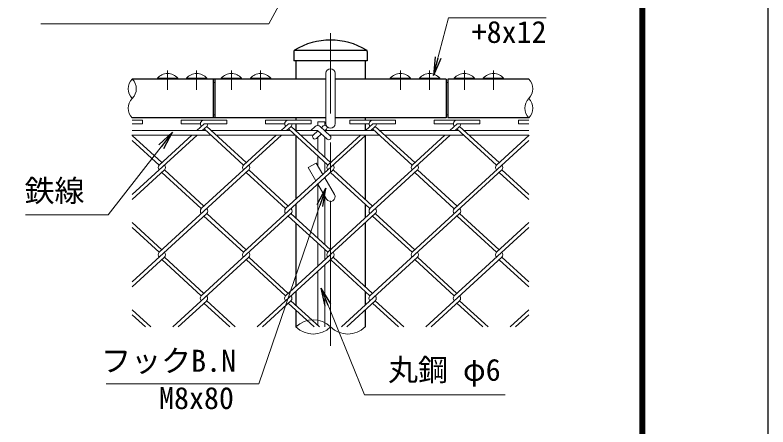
# Model space of a CAD drawing. Units: millimetres, scale not verified. Extents: x -4200 to 4200, y -2970 to 2970.
# Drawn here: x 2554 to 4200, y -1065 to -165 of the extents above; entities that cross this region are included whole.
import ezdxf
from ezdxf.enums import TextEntityAlignment as Align

# ---------------------------------------------------------------- set-up
doc = ezdxf.new("R2010")
doc.units = ezdxf.units.MM
doc.header["$LTSCALE"] = 10
doc.linetypes.add('USER1', pattern=[50.8, 31.75, -6.35, 6.35, -6.35])
for name, color, linetype, lineweight in [('0-0_D-STR1', 1, 'Continuous', 25), ('0-1_D-STR3', 3, 'Continuous', 13), ('0-2_D-BMK', 2, 'USER1', 13), ('0-3_D-STR-DIM', 7, 'Continuous', 13), ('0-A_D-STR-TXT', 7, 'Continuous', 13), ('0-B_D-STR2', 7, 'Continuous', 13), ('0-C_D-TTL', 7, 'Continuous', 25)]:
    doc.layers.add(name, color=color, linetype=linetype, lineweight=lineweight)
doc.layers.add('0-4_0', color=7, linetype='Continuous')
doc.styles.add('ＭＳ ゴシック', font='')
doc.styles.get('ＭＳ ゴシック').set_extended_font_data('MS Gothic')

# ---------------------------------------------------------------- blocks, each defined once
blk = doc.blocks.new('_Open')
at = {"layer": '0-4_0'}
blk.add_line((-10, 1.667), (0, 0), dxfattribs=at)
blk.add_lwpolyline([(-10, -1.667), (0, 0), (-10, 0)], dxfattribs=at)

msp = doc.modelspace()

# ---------------------------------------------------------------- linework, layer by layer
at = {"layer": '0-0_D-STR1'}
for p, q in [((3163.66, -244.88), (3163.66, -265.02)), ((3323.32, -242.52), (3164.49, -242.52)), ((3324.16, -244.88), (3324.16, -265.02)), ((3324.16, -265.02), (3163.66, -265.02)), ((3168.28, -265.02), (3168.28, -305.02)), ((3319.53, -265.02), (3319.53, -305.02)), ((3233.91, -305.02), (2810.57, -305.02)), ((2987.58, -305.02), (2987.58, -390.02)), ((2991.11, -305.02), (2991.11, -390.02)), ((3496.7, -305.02), (3253.91, -305.02)), ((3496.7, -305.02), (3496.7, -390.02)), ((3677.24, -305.02), (3500.23, -305.02)), ((3500.23, -305.02), (3500.23, -390.02)), ((3233.91, -390.02), (2810.57, -390.02)), ((3168.28, -390.02), (3168.28, -395.14)), ((3496.7, -390.02), (3253.91, -390.02)), ((3319.53, -390.02), (3319.53, -395.14)), ((3677.24, -390.02), (3500.23, -390.02)), ((3168.28, -403.14), (3168.28, -417.52)), ((3319.53, -403.14), (3319.53, -417.52)), ((3168.28, -429.15), (3168.28, -567.47)), ((3319.53, -428.87), (3319.53, -567.71)), ((3168.28, -578.32), (3168.28, -608.87)), ((3319.53, -578.56), (3319.53, -608.62)), ((3168.28, -619.72), (3168.28, -758.07)), ((3319.53, -619.47), (3319.53, -758.31)), ((3168.28, -768.92), (3168.28, -799.47)), ((3319.53, -769.16), (3319.53, -799.22)), ((3168.28, -810.32), (3168.28, -846.68)), ((3319.53, -810.07), (3319.53, -846.68))]:
    msp.add_line(p, q, dxfattribs=at)
for centre, radius, start, end in [((3243.91, -372.95), 152.93, 59.14927, 120.85073), ((3167.41, -244.88), 3.75, 120.85073, 180), ((3320.41, -244.88), 3.75, 0, 59.14927)]:
    msp.add_arc(centre, radius, start, end, dxfattribs=at)
at = {"layer": '0-1_D-STR3'}
for p, q in [((3233.91, -402.52), (3233.91, -292.52)), ((3253.91, -402.52), (3253.91, -292.52)), ((2865.45, -303.28), (2909.95, -303.28)), ((2865.45, -303.28), (2865.45, -305.02)), ((2865.45, -305.02), (2909.95, -305.02)), ((2909.95, -303.28), (2909.95, -305.02)), ((2929.09, -303.28), (2973.59, -303.28)), ((2929.09, -303.28), (2929.09, -305.02)), ((2929.09, -305.02), (2973.59, -305.02)), ((2973.59, -303.28), (2973.59, -305.02)), ((3005.1, -303.28), (3049.6, -303.28)), ((3005.1, -303.28), (3005.1, -305.02)), ((3005.1, -305.02), (3049.6, -305.02)), ((3049.6, -303.28), (3049.6, -305.02)), ((3068.74, -303.28), (3113.24, -303.28)), ((3068.74, -303.28), (3068.74, -305.02)), ((3068.74, -305.02), (3113.24, -305.02)), ((3113.24, -303.28), (3113.24, -305.02)), ((3419.07, -303.28), (3374.57, -303.28)), ((3374.57, -303.28), (3374.57, -305.02)), ((3419.07, -305.02), (3374.57, -305.02)), ((3419.07, -303.28), (3419.07, -305.02)), ((3482.71, -303.28), (3438.21, -303.28)), ((3438.21, -303.28), (3438.21, -305.02)), ((3482.71, -305.02), (3438.21, -305.02)), ((3482.71, -303.28), (3482.71, -305.02)), ((3558.72, -303.28), (3514.22, -303.28)), ((3514.22, -303.28), (3514.22, -305.02)), ((3558.72, -305.02), (3514.22, -305.02)), ((3558.72, -303.28), (3558.72, -305.02)), ((3622.36, -303.28), (3577.86, -303.28)), ((3577.86, -303.28), (3577.86, -305.02)), ((3622.36, -305.02), (3577.86, -305.02)), ((3622.36, -303.28), (3622.36, -305.02)), ((2987.58, -313.02), (2991.11, -313.02)), ((3500.23, -313.02), (3496.7, -313.02)), ((2987.58, -383.02), (2991.11, -383.02)), ((3500.23, -383.02), (3496.7, -383.02)), ((3210.19, -409.11), (3201.02, -417.52)), ((3216.41, -406.94), (3216.41, -398.77)), ((3216.41, -398.77), (3231.41, -398.77)), ((3221.45, -409.11), (3243.27, -429.11)), ((3228.15, -407.47), (3223.91, -411.36)), ((3231.41, -406.16), (3231.41, -398.77)), ((2809.71, -427.52), (2982.18, -427.52)), ((2810.57, -417.52), (2971.27, -417.52)), ((2983.11, -417.52), (3155.59, -417.52)), ((2994.03, -427.52), (3166.5, -427.52)), ((3167.43, -417.52), (3215.82, -417.52)), ((3178.35, -427.52), (3206.27, -427.52)), ((3216.5, -418.14), (3206.27, -427.52)), ((3223.91, -424.93), (3213.03, -434.89)), ((3215.82, -417.52), (3236.52, -436.48)), ((3234.91, -414.84), (3231.31, -418.14)), ((3231.99, -417.52), (3339.91, -417.52)), ((3241.54, -427.52), (3350.82, -427.52)), ((3351.75, -417.52), (3524.23, -417.52)), ((3362.66, -427.52), (3535.14, -427.52)), ((3536.07, -417.52), (3677.24, -417.52)), ((3546.98, -427.52), (3677.24, -427.52)), ((3216.41, -462.39), (3216.41, -431.8)), ((3231.41, -476.14), (3231.41, -431.8)), ((3216.41, -494.89), (3216.41, -473.24)), ((3195.42, -498.55), (3212.75, -488.55)), ((3212.75, -488.55), (3227.16, -513.52)), ((3231.41, -509.63), (3231.41, -486.99)), ((3195.42, -498.55), (3212.06, -527.35)), ((3231.26, -520.61), (3252.57, -557.52)), ((3231.41, -520.87), (3231.41, -520.48)), ((3216.15, -534.45), (3235.25, -567.52)), ((3216.41, -652.97), (3216.41, -534.89)), ((3231.41, -666.71), (3231.41, -560.87)), ((3216.41, -713.97), (3216.41, -663.82)), ((3231.41, -700.22), (3231.41, -677.56)), ((3231.41, -846.68), (3231.41, -711.08)), ((3216.41, -843.56), (3216.41, -724.82))]:
    msp.add_line(p, q, dxfattribs=at)
for centre, radius, start, end in [((2887.7, -322.27), 29.25, 40.47549, 139.52451), ((2951.34, -322.27), 29.25, 40.47549, 139.52451), ((3027.35, -322.27), 29.25, 40.47549, 139.52451), ((3090.99, -322.27), 29.25, 40.47549, 139.52451), ((3243.91, -292.52), 10, 0, 180), ((3396.82, -322.27), 29.25, 40.47549, 139.52451), ((3460.46, -322.27), 29.25, 40.47549, 139.52451), ((3536.47, -322.27), 29.25, 40.47549, 139.52451), ((3600.11, -322.27), 29.25, 40.47549, 139.52451), ((3215.82, -415.26), 8.33, 47.5, 132.5), ((3231.53, -411.16), 5, 312.5, 132.5), ((3243.91, -402.52), 10, 180, 0), ((3209.65, -431.2), 5, 132.5, 312.5), ((3239.89, -432.79), 5, 227.5, 47.5), ((3243.91, -562.52), 10, 210, 30)]:
    msp.add_arc(centre, radius, start, end, dxfattribs=at)
at = {"layer": '0-2_D-BMK'}
for p, q in [((3243.91, -888.35), (3243.91, -205.02)), ((2887.7, -286.8), (2887.7, -328.47)), ((2951.34, -286.8), (2951.34, -328.47)), ((3027.35, -286.8), (3027.35, -328.47)), ((3090.99, -286.8), (3090.99, -328.47)), ((3396.82, -286.8), (3396.82, -328.47)), ((3460.46, -286.8), (3460.46, -328.47)), ((3536.47, -286.8), (3536.47, -328.47)), ((3600.11, -286.8), (3600.11, -328.47))]:
    msp.add_line(p, q, dxfattribs=at)
at = {"layer": '0-3_D-STR-DIM'}
for centre, radius, start, end in [((2831.96, -326.27), 30.15, 135.18146, 224.81854), ((2789.19, -326.27), 30.15, 315.18146, 44.81854), ((3655.85, -326.27), 30.15, 315.18146, 44.81854), ((2831.96, -368.77), 30.15, 135.18146, 224.81854), ((3698.62, -368.77), 30.15, 135.18146, 224.81854), ((3655.85, -368.77), 30.15, 315.18146, 44.81854), ((3206.09, -884.74), 53.65, 45.18146, 134.81854), ((3206.09, -808.63), 53.65, 225.18146, 314.81854), ((3281.72, -808.63), 53.65, 225.18146, 314.81854)]:
    msp.add_arc(centre, radius, start, end, dxfattribs=at)
at = {"layer": '0-A_D-STR-TXT'}
for points in [[(2610.51, -184.82), (3108.89, -184.82), (3186.4, -42.79)], [(3714.94, -171.16), (3501.58, -171.16), (3469.31, -295.28)], [(2577.28, -601.95), (2758.16, -601.95), (2897.34, -423.11)], [(2753.41, -971.09), (3087.59, -971.09), (3233.2, -545.1)], [(3625.86, -995.03), (3317.83, -995.03), (3223.88, -763.58)]]:
    msp.add_lwpolyline(points, dxfattribs=at)
at = {"layer": '0-B_D-STR2'}
for p, q in [((2810.57, -395.28), (2833.26, -395.28)), ((2917.43, -395.14), (3017.43, -395.14)), ((2917.43, -403.14), (2917.43, -395.14)), ((2917.43, -403.14), (2959.4, -403.14)), ((2967.43, -403.14), (2951.74, -417.52)), ((2973.35, -408.57), (2963.58, -417.52)), ((3059.59, -487.59), (2973.35, -408.57)), ((3101.75, -395.14), (3201.75, -395.14)), ((3101.75, -403.14), (3101.75, -395.14)), ((3101.75, -403.14), (3143.72, -403.14)), ((3151.75, -403.14), (3136.06, -417.52)), ((3157.67, -408.57), (3147.9, -417.52)), ((3243.91, -487.59), (3157.67, -408.57)), ((3286.07, -395.14), (3386.07, -395.14)), ((3286.07, -403.14), (3286.07, -395.14)), ((3286.07, -403.14), (3328.03, -403.14)), ((3336.07, -403.14), (3320.38, -417.52)), ((3341.84, -408.43), (3331.92, -417.52)), ((3336.07, -403.14), (3386.07, -403.14)), ((3428.22, -487.59), (3341.84, -408.43)), ((3386.07, -403.14), (3386.07, -395.14)), ((3470.52, -395.02), (3570.52, -395.02)), ((3470.52, -403.02), (3470.52, -395.02)), ((3470.52, -403.02), (3512.49, -403.02)), ((3520.52, -403.02), (3504.7, -417.52)), ((3526.16, -408.43), (3516.24, -417.52)), ((3612.54, -487.59), (3526.16, -408.43)), ((3654.84, -395.02), (3677.24, -395.02)), ((3654.84, -403.02), (3654.84, -395.02)), ((3654.84, -403.02), (3677.24, -403.02)), ((2952.67, -427.52), (2810.57, -557.72)), ((2940.83, -427.52), (2869.36, -493)), ((3136.99, -427.52), (2961.52, -588.3)), ((3053.67, -493.02), (2967.43, -413.99)), ((3125.15, -427.52), (3053.67, -493.02)), ((3321.01, -427.52), (3145.69, -588.17)), ((3237.98, -493.02), (3151.75, -413.99)), ((3309.47, -427.52), (3237.98, -493.02)), ((3505.33, -427.52), (3330.01, -588.17)), ((3422.3, -493.02), (3335.92, -413.86)), ((3493.79, -427.52), (3422.3, -493.02)), ((3606.62, -493.02), (3520.24, -413.86)), ((3678.1, -427.52), (3606.62, -493.02)), ((2875.27, -487.59), (2810.57, -428.31)), ((2869.35, -493.02), (2810.57, -439.16)), ((3677.24, -439.16), (3514.46, -588.32)), ((2881.05, -503.72), (2810.57, -568.3)), ((3065.37, -503.72), (2869.21, -683.47)), ((2961.37, -588.17), (2875.13, -509.14)), ((2967.29, -582.74), (2881.05, -503.72)), ((3249.68, -503.73), (3053.53, -683.47)), ((3145.69, -588.17), (3059.45, -509.14)), ((3151.61, -582.74), (3065.37, -503.72)), ((3434, -503.73), (3237.85, -683.47)), ((3330.01, -588.17), (3243.77, -509.14)), ((3335.93, -582.74), (3249.69, -503.72)), ((3618.32, -503.73), (3422.17, -683.47)), ((3514.46, -588.32), (3428.08, -509.16)), ((3520.38, -582.89), (3434, -503.73)), ((3677.24, -568.58), (3612.4, -509.16)), ((3677.24, -557.72), (3618.32, -503.73)), ((2973.21, -599.02), (2810.57, -748.05)), ((3157.53, -599.02), (2961.37, -778.77)), ((3053.53, -683.47), (2967.29, -604.44)), ((3059.45, -678.04), (2973.21, -599.02)), ((3341.85, -599.02), (3145.69, -778.77)), ((3237.85, -683.47), (3151.61, -604.44)), ((3243.77, -678.04), (3157.53, -599.02)), ((3526.16, -599.03), (3330.01, -778.77)), ((3422.17, -683.47), (3335.93, -604.44)), ((3428.09, -678.04), (3341.85, -599.02)), ((3606.48, -683.48), (3520.75, -604.93)), ((3612.4, -678.06), (3526.16, -599.03)), ((2875.13, -678.04), (2810.57, -618.88)), ((3677.24, -618.64), (3606.48, -683.48)), ((2869.21, -683.47), (2810.57, -629.73)), ((3677.24, -629.49), (3514.33, -778.77)), ((2881.05, -694.32), (2810.57, -758.9)), ((2961.37, -778.77), (2875.13, -699.74)), ((2967.29, -773.34), (2881.05, -694.32)), ((3065.37, -694.32), (2899.1, -846.68)), ((3145.69, -778.77), (3059.45, -699.74)), ((3151.61, -773.34), (3065.37, -694.32)), ((3249.69, -694.32), (3083.41, -846.68)), ((3330.01, -778.77), (3244.29, -700.22)), ((3335.93, -773.34), (3249.69, -694.32)), ((3434.01, -694.32), (3267.73, -846.68)), ((3514.33, -778.77), (3428.09, -699.74)), ((3520.25, -773.34), (3434.01, -694.32)), ((3618.32, -694.33), (3452.05, -846.68)), ((3677.24, -759.17), (3612.4, -699.76)), ((3677.24, -748.32), (3618.32, -694.33)), ((2973.21, -789.62), (2910.94, -846.68)), ((3035.49, -846.68), (2973.21, -789.62)), ((3157.53, -789.62), (3095.26, -846.68)), ((3219.81, -846.68), (3157.53, -789.62)), ((3341.85, -789.62), (3279.58, -846.68)), ((3404.13, -846.68), (3341.85, -789.62)), ((3526.17, -789.62), (3463.9, -846.68)), ((3588.45, -846.68), (3526.17, -789.62)), ((3023.65, -846.68), (2967.29, -795.04)), ((3207.97, -846.68), (3151.61, -795.04)), ((3392.29, -846.68), (3335.93, -795.04)), ((3576.61, -846.68), (3520.25, -795.04)), ((2851.17, -846.68), (2810.57, -809.48)), ((2839.33, -846.68), (2810.57, -820.33)), ((3677.24, -809.24), (3636.37, -846.68)), ((3677.24, -820.09), (3648.21, -846.68))]:
    msp.add_line(p, q, dxfattribs=at)
for points in [[(2810.57, -403.28), (2833.26, -403.28), (2833.26, -395.28)], [(2967.43, -403.14), (3017.43, -403.14), (3017.43, -395.14)], [(3151.75, -403.14), (3201.75, -403.14), (3201.75, -395.14)], [(3520.52, -403.02), (3570.52, -403.02), (3570.52, -395.02)]]:
    msp.add_lwpolyline(points, dxfattribs=at)
for centre, start, end in [((2967.43, -403.14), 95, 222.5), ((2967.43, -403.14), 317.5, 0), ((3151.75, -403.14), 95, 222.5), ((3151.75, -403.14), 317.5, 0), ((3336.07, -403.14), 85, 222.5), ((3336.07, -403.14), 317.5, 0), ((3520.52, -403.02), 85, 222.5), ((3520.38, -403.14), 317.5, 0.89905), ((2875.27, -498.44), 137.5, 222.5), ((2875.27, -498.44), 317.5, 42.5), ((3059.59, -498.44), 137.5, 222.5), ((3059.59, -498.44), 317.5, 42.5), ((3243.91, -498.44), 137.5, 222.5), ((3243.91, -498.44), 317.5, 42.5), ((3428.22, -498.44), 137.5, 222.5), ((3428.22, -498.44), 317.5, 42.5), ((3612.54, -498.44), 137.5, 222.5), ((3612.54, -498.44), 317.5, 42.5), ((2967.43, -593.74), 137.5, 222.5), ((2967.43, -593.74), 317.5, 42.5), ((3151.75, -593.74), 137.5, 222.5), ((3151.75, -593.74), 317.5, 42.5), ((3336.07, -593.74), 137.5, 222.5), ((3336.07, -593.74), 317.5, 42.5), ((3520.38, -593.74), 137.5, 222.5), ((3520.38, -593.74), 317.5, 42.5), ((2875.13, -688.89), 137.5, 222.5), ((2875.13, -688.89), 317.5, 42.5), ((3059.45, -688.89), 137.5, 222.5), ((3059.45, -688.89), 317.5, 42.5), ((3243.77, -688.89), 137.5, 222.5), ((3243.77, -688.89), 317.5, 42.5), ((3428.22, -689.04), 137.5, 222.5), ((3428.22, -689.04), 317.5, 42.5), ((3612.54, -689.04), 137.5, 222.5), ((3612.54, -689.04), 317.5, 42.5), ((2967.28, -784.21), 137.5, 222.5), ((2967.28, -784.21), 317.5, 42.5), ((3151.6, -784.21), 137.5, 222.5), ((3151.6, -784.21), 317.5, 42.5), ((3335.92, -784.21), 137.5, 222.5), ((3335.92, -784.21), 317.5, 42.5), ((3520.24, -784.21), 137.5, 222.5), ((3520.24, -784.21), 317.5, 42.5)]:
    msp.add_arc(centre, 8.03, start, end, dxfattribs=at)
at = {"layer": '0-C_D-TTL', "color": 2}
msp.add_lwpolyline([(-4200, 2970), (4200, 2970), (4200, -2970), (-4200, -2970)], close=True, dxfattribs=at)
at = {"layer": '0-C_D-TTL'}
for points in [[(-3930, 2750), (3930, 2750), (3930, -2750), (-3930, -2750)], [(-3927.5, 2747.5), (3927.5, 2747.5), (3927.5, -2747.5), (-3927.5, -2747.5)], [(-3925, 2745), (3925, 2745), (3925, -2745), (-3925, -2745)], [(-3922.5, 2742.5), (3922.5, 2742.5), (3922.5, -2742.5), (-3922.5, -2742.5)], [(-3920, 2740), (3920, 2740), (3920, -2740), (-3920, -2740)]]:
    msp.add_lwpolyline(points, close=True, dxfattribs=at)

# ---------------------------------------------------------------- block references
at = {"layer": '0-A_D-STR-TXT', "xscale": 4, "yscale": 4}
for p, rotation in [((3468.8, -297.22), 255.42357), ((2898.57, -421.53), 52.10669), ((3233.85, -543.21), 71.12758), ((3223.13, -761.73), 112.09224)]:
    msp.add_blockref('_Open', p, dxfattribs=dict(at, rotation=rotation))

# ---------------------------------------------------------------- texts
at = {"layer": '0-A_D-STR-TXT', "style": 'ＭＳ ゴシック'}
for s, p in [('+8x12', (3552.5, -240.61)), ('鉄線', (2575, -587.59)), ('フックB.N', (2742.5, -959.13)), ('丸鋼 φ6', (3369.51, -978.89)), ('M8x80', (2869.15, -1040.53))]:
    msp.add_text(s, height=48.09, dxfattribs=at).set_placement(p, align=Align.BOTTOM_LEFT)

doc.saveas('drawing.dxf')
